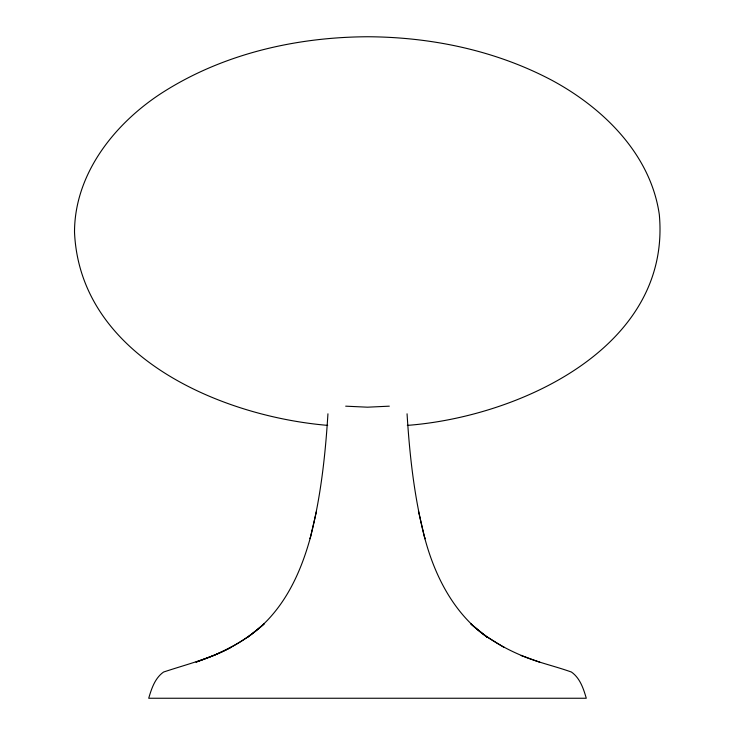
<?xml version="1.0" encoding="UTF-8"?>
<svg xmlns="http://www.w3.org/2000/svg" width="735" height="735" viewBox="0 0 735 735"><rect width="100%" height="100%" fill="white"/><g stroke="black" fill="none" stroke-linecap="round" stroke-linejoin="round"><path stroke-width="1.1" d="M327.939 413.805C325.348 455.443 320.754 497.145 310.363 537.634L310.106 538.7L316.362 511.744M310.363 537.634C302.682 565.527 291.161 592.998 272.097 615.112C252.335 638.311 224.414 652.469 195.979 662.134L213.848 655.418C232.113 647.599 249.404 637.337 264.122 623.914L247.952 637.135M231.442 647.112L230.836 647.48C209.64 658.845 186.175 664.486 163.556 672.047C154.975 678.083 151.529 688.612 148.718 698.25L586.282 698.25C583.471 688.612 580.025 678.083 571.444 672.047C554.842 666.103 537.441 662.364 521.152 655.418L539.784 662.235M389.32 406.17L367.5 407.19L345.68 406.17M407.319 425.381C518.561 416.965 671.625 347.563 659.304 214.528C650.659 154.451 603.527 108.164 552.169 80.437C495.601 50.412 431.27 37.044 367.5 36.75C295.13 37.145 221.446 54.142 160.322 93.961C113.879 124.537 74.612 174.259 74.511 232.076C79.904 356.31 220.491 416.295 327.681 425.381M407.061 413.805C409.652 455.81 414.365 497.871 424.894 538.7L424.637 537.634C434.762 575.974 453.945 613.762 487.048 637.135L470.878 623.914C485.771 637.493 503.291 647.857 521.822 655.629M503.558 647.112L504.164 647.48L486.515 636.565M418.417 510.963L424.894 538.7"/></g></svg>
